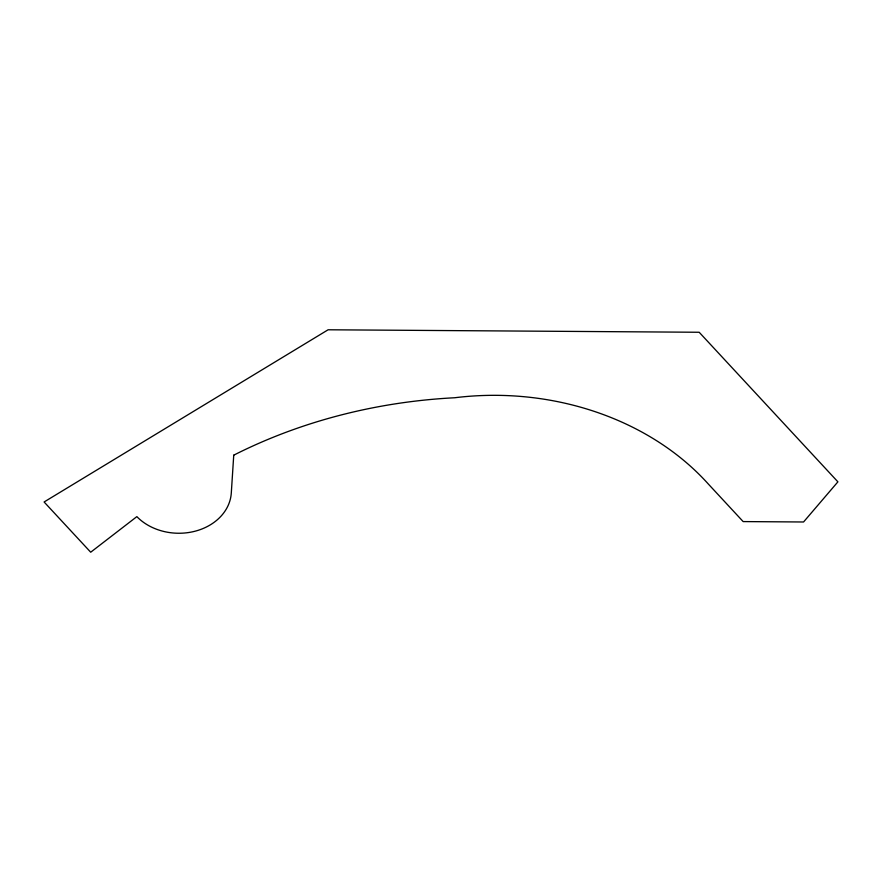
<?xml version="1.0" encoding="UTF-8"?>
<svg xmlns="http://www.w3.org/2000/svg" width="882" height="882" viewBox="0 0 882 882"><rect width="100%" height="100%" fill="white"/><g stroke="black" fill="none" stroke-linecap="round" stroke-linejoin="round"><path stroke-width="1.32" d="M233.741 455.167L231.305 492.873A53.041 43.02 1.6 0 1 194.58 531.339A53.041 43.02 1.6 0 1 136.853 516.632L90.703 552.22L44.1 501.979L328.115 329.78L699.183 332.26L837.9 481.837L803.557 521.99L743.151 521.582L708.367 484.075A262.009 212.507 1.6 0 0 454.726 397.749A478.772 388.323 1.6 0 0 233.741 455.167"/></g></svg>
